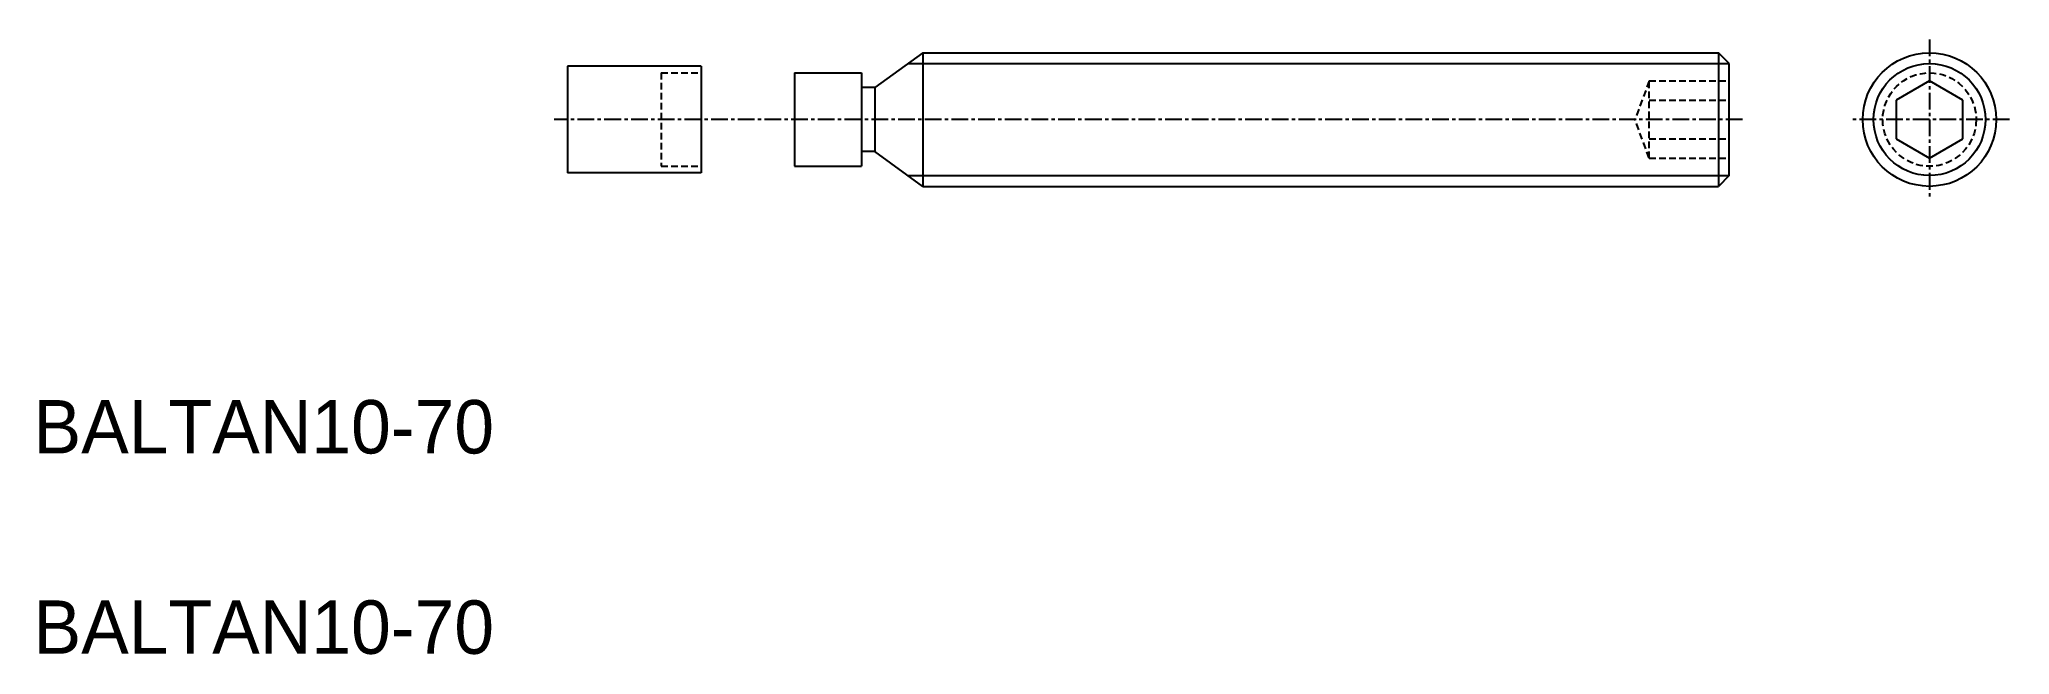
# Model space of a CAD drawing. Extents: x 10 to 158, y 10 to 56.
import ezdxf

# ---------------------------------------------------------------- set-up
doc = ezdxf.new("R2010")
doc.units = 0
doc.linetypes.add('CENTER', pattern=[2, 1.25, -0.25, 0.25, -0.25])
doc.linetypes.add('DASHED', pattern=[0.75, 0.5, -0.25])
doc.layers.get('0').update_dxf_attribs({"linetype": 'CONTINUOUS'})
doc.layers.add('CENTER', color=1, linetype='CENTER')

msp = doc.modelspace()

# ---------------------------------------------------------------- linework, layer by layer
at = {"color": 7, "linetype": 'CONTINUOUS'}
for p, q in [((76.6, 55), (73, 52.4)), ((76.6, 55), (136.19, 55)), ((76.6, 55), (76.6, 45)), ((136.19, 55), (136.19, 45)), ((137, 54.19), (136.19, 55)), ((50, 54), (50, 46)), ((60, 54), (50, 54)), ((60, 54), (60, 46)), ((67, 53.5), (67, 46.5)), ((67, 53.5), (72, 53.5)), ((72, 53.5), (72, 46.5)), ((137, 45.81), (137, 54.19)), ((73, 52.4), (72, 52.4)), ((73, 52.4), (73, 47.6)), ((152, 52.89), (149.5, 51.44)), ((154.5, 51.44), (152, 52.89)), ((149.5, 51.44), (149.5, 48.56)), ((154.5, 48.56), (154.5, 51.44)), ((73, 47.6), (72, 47.6)), ((76.6, 45), (73, 47.6)), ((149.5, 48.56), (152, 47.11)), ((152, 47.11), (154.5, 48.56)), ((60, 46), (50, 46)), ((67, 46.5), (72, 46.5)), ((137, 45.81), (136.19, 45)), ((76.6, 45), (136.19, 45))]:
    msp.add_line(p, q, dxfattribs=at)
at = {"color": 3, "linetype": 'DASHED'}
for p, q in [((57, 53.5), (57, 46.5)), ((57, 53.5), (60, 53.5)), ((131, 52.89), (129.95, 50)), ((131, 47.11), (131, 52.89)), ((131, 52.89), (137, 52.89)), ((131, 51.44), (137, 51.44)), ((131, 47.11), (129.95, 50)), ((131, 48.56), (137, 48.56)), ((57, 46.5), (60, 46.5)), ((131, 47.11), (137, 47.11))]:
    msp.add_line(p, q, dxfattribs=at)
at = {"color": 3, "linetype": 'CONTINUOUS'}
for p, q in [((75.48, 54.19), (137, 54.19)), ((75.48, 45.81), (137, 45.81))]:
    msp.add_line(p, q, dxfattribs=at)
at = {"color": 7, "linetype": 'CONTINUOUS'}
msp.add_circle((152, 50), 5, dxfattribs=at)
at = {"color": 3, "linetype": 'CONTINUOUS'}
msp.add_circle((152, 50), 4.19, dxfattribs=at)
at = {"color": 3, "linetype": 'DASHED'}
msp.add_circle((152, 50), 3.5, dxfattribs=at)
at = {"layer": 'CENTER', "color": 1, "linetype": 'CENTER'}
for p, q in [((152, 56), (152, 44)), ((138, 50), (49, 50)), ((158, 50), (146, 50))]:
    msp.add_line(p, q, dxfattribs=at)

# ---------------------------------------------------------------- texts
at = {"color": 7, "linetype": 'CONTINUOUS'}
for p in [(10, 25), (10, 10)]:
    msp.add_text('BALTAN10-70', height=4, dxfattribs=at).set_placement(p)

doc.saveas('drawing.dxf')
